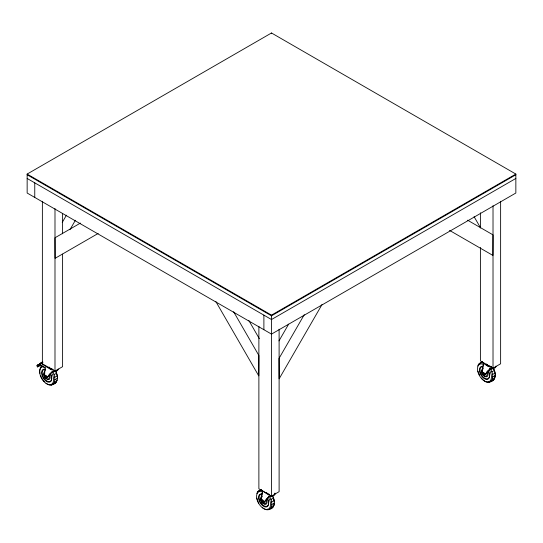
<?xml version="1.0" encoding="UTF-8"?>
<svg xmlns="http://www.w3.org/2000/svg" width="543" height="543" viewBox="0 0 543 543"><rect width="100%" height="100%" fill="white"/><g stroke="black" fill="none" stroke-linecap="round" stroke-linejoin="round"><path stroke-width="0.81" d="M45.958 383.175C55.176 390.505 57.239 376.17 51.89 371.059M52.671 384.675C58.624 382.971 58.203 375.675 55.529 371.378M263.552 501.406L263.369 501.847M264.841 509.185C273.224 512.843 273.19 499.811 268.799 495.834M269.579 509.443C275.532 507.739 275.111 500.442 272.437 496.153M481.288 377.976C490.261 389.161 496.825 376.516 489.718 368.283M490.499 381.899C496.451 380.195 496.024 372.898 493.349 368.602M49.786 374.208L46.773 377.88A2.023 1.167 60 0 1 44.981 377.548A2.023 1.167 60 0 1 44.153 375.111L45.232 368.059L40.141 365.113L40.447 363.118L42.463 361.957M44.465 374.928L44.825 372.573A3.631 2.097 60 0 0 44.166 375.037M45.069 371.012L45.307 369.444M266.694 498.976L263.681 502.648A2.023 1.167 60 0 1 261.889 502.316A2.023 1.167 60 0 1 261.061 499.879L262.445 490.831L267.054 493.865L269.172 494.571M261.984 495.739L261.74 497.32A3.631 2.097 60 0 0 261.332 500.673M262.228 494.15L262.588 491.775M487.614 371.432L484.594 375.104A2.023 1.167 60 0 1 482.808 374.772A2.023 1.167 60 0 1 481.974 372.335L483.365 363.287L487.974 366.315L490.091 367.02A4.724 2.729 0 0 0 491.313 367.116M483.019 367.401L482.659 369.776A3.631 2.097 60 0 0 482.252 373.122M483.263 365.812L483.508 364.231M484.105 374.31L483.487 372.912A3.448 1.161 -44.7 0 0 483.066 373.699A3.448 1.161 -44.7 0 0 482.917 374.331A1.154 0.665 60 0 0 483.969 374.392L484.105 374.31A1.134 0.658 60 0 0 483.603 372.817L482.917 374.331A1.134 0.658 60 0 1 482.435 372.858L484.098 374.303L483.06 374.249A1.134 0.658 60 0 1 482.578 372.776M262.961 500.354L262.961 500.157A1.127 0.652 60 0 0 262.758 500.008M40.42 367.665L39.646 370.917L39.91 373.346M256.819 493.56L257.586 491.87L260.701 489.65M477.738 366.009L478.498 364.326L482.259 361.733L481.044 362.86M62.228 222.467L66.436 215.171M69.925 229.737L75.402 220.248M278.973 340.916L288.659 324.144M304.27 314.675L279.007 358.441L279.109 378.865L322.101 304.406M267.054 498.555L269.287 496.153A4.269 2.464 0 0 0 271.5 496.153M492.413 368.609A4.269 2.464 0 0 1 490.207 368.609L490.091 368.86A4.724 2.729 0 0 0 496.03 366.226M50.465 373.367L46.773 377.88M488.293 370.591L484.594 375.104M263.681 502.648L269.287 496.153M50.146 373.788L51.347 372.396M487.974 371.012L489.175 369.627M51.123 372.722L52.264 371.636A4.724 2.729 0 0 0 58.203 369.002M488.951 369.946L490.207 368.609M41.886 365.982L40.671 367.102L41.947 366.369M40.474 364.061L37.589 365.256L42.897 362.167M41.363 363.077L42.483 362.337M27.15 174.065L271.5 32.987L515.85 174.065L515.85 193.03L271.5 334.101L27.15 193.03L27.15 174.065L271.5 315.137L515.85 174.065M80.425 223.085L54.992 237.773L55.094 258.319L98.181 233.442M37.935 364.971L42.741 362.106M41.77 365.446A14.166 8.179 60 0 0 37.576 366.946L36.904 365.778L40.711 363.579M37.576 366.946L40.752 365.113M44.75 375.552L44.614 375.634A1.134 0.658 60 0 0 45.096 377.107A1.154 0.665 60 0 0 46.141 377.168L45.795 375.613A1.154 0.665 60 0 0 44.75 375.552L46.27 377.08L45.232 377.025A1.134 0.658 60 0 1 44.886 376.55M52.678 372.22L54.585 371.113M42.374 201.304L42.374 363.783L54.992 371.066L62.601 366.674L62.601 254.124M53.893 374.745L56.431 373.272M54.653 377.31L57.198 375.837M54.911 379.74L57.456 378.267M54.653 381.872L57.191 380.399M51.09 385.163L52.997 384.057M53.886 383.555L56.431 382.082M515.85 174.758L271.5 315.829L27.15 174.758M515.85 178.457L271.5 319.535L27.15 178.457M257.586 491.87L260.124 490.404M258.794 490.75L261.651 489.528M478.498 364.326L480.406 363.226M479.713 363.206L482.564 361.984M261.061 499.879L261.373 499.696A2.023 1.167 60 0 0 261.516 501.033M481.974 372.335L482.293 372.152A2.023 1.167 60 0 0 482.435 373.489M261.658 500.327L261.522 500.402A1.134 0.658 60 0 0 262.004 501.875A1.154 0.665 60 0 0 263.05 501.936L262.71 500.381A1.154 0.665 60 0 0 261.658 500.32A1.134 0.658 60 0 0 262.14 501.793L263.185 501.854L261.658 500.327A1.134 0.658 60 0 1 262.622 500.307M269.586 496.988L271.493 495.888M490.505 369.444L492.413 368.344M258.882 326.309L258.882 488.781L271.5 496.071L279.109 491.673L279.109 329.201M480.399 247.499L480.399 360.891L493.017 368.174L500.626 363.783L500.626 201.304M270.801 499.512L273.346 498.046M491.714 371.969L494.259 370.502M271.561 502.078L274.106 500.612M492.481 374.534L495.019 373.061M271.819 504.508L274.364 503.042M492.739 376.964L495.284 375.491M271.561 506.639L274.1 505.166M492.474 379.095L495.019 377.623M267.047 509.477L267.685 509.11M487.967 381.933L488.598 381.566M270.794 508.323L273.339 506.857M488.917 382.387L490.824 381.288M491.714 380.779L494.259 379.306M53.635 383.691L55.216 383.209M491.463 380.915L493.044 380.433M270.543 508.465L272.124 507.976M481.295 362.717L483.134 362.9M260.375 490.261L262.215 490.444M51.524 369.125L52.366 369.328M269.138 496.397L269.172 496.404A4.724 2.729 0 0 0 274.955 493.064M467.584 220.193L493.017 234.881L492.908 255.427L449.523 230.375M40.447 363.118L50.146 369.091L52.264 369.797A4.724 2.729 0 0 0 53.485 369.892M41.913 365.772L45.544 367.876M262.208 507.467L264.183 508.906M484.071 372.81L483.881 372.613A1.127 0.652 60 0 0 483.677 372.457M262.649 500.341C263.701 500.917 263.111 503.022 262.045 501.671M45.734 375.573C46.807 376.163 46.175 378.22 45.13 376.903M43.46 380.752L44.383 381.722M41.879 378.437L43.067 380.175M474.08 216.657L480.399 227.598M248.809 320.458L259.337 338.696M233.612 311.73L258.882 355.489L258.773 375.912L215.788 301.453M479.707 375.661L477.921 371.215M257.877 501.311L258.787 503.205M40.671 375.912L41.58 377.806M484.363 373.319L484.465 373.794M256.819 498.114L257.579 500.68M49.569 367.163L49.671 367.625M493.017 205.702L493.017 368.174M480.399 212.802L480.399 228.033M271.5 32.987L271.5 33.686M271.5 315.137L271.5 496.071M263.891 315.137L263.891 329.71M62.601 213.508L62.601 233.816M54.992 208.593L54.992 371.066M34.759 182.855L34.759 197.421M264 502.465A2.023 1.167 60 0 1 262.758 502.574M262.384 502.302A2.023 1.167 60 0 1 261.746 501.508A3.631 2.097 60 0 0 265.12 503.734A3.631 2.097 60 0 0 265.785 500.279M262.574 500.442A1.154 0.665 60 0 0 261.529 500.381A3.502 2.593 21.3 0 0 263.05 501.936A1.134 0.658 60 0 0 262.547 500.442M274.663 493.77A4.269 2.464 0 0 1 274.514 494.408M267 493.064A3.916 2.26 0 0 1 266.606 492.521M268.5 497.612A9.889 5.708 60 0 1 267.563 509.395A9.889 5.708 60 0 1 257.212 500.212A9.889 5.708 60 0 1 261.746 491.619M266.627 500.035A4.493 2.593 60 0 1 265.805 504.311A4.493 2.593 60 0 1 261.624 501.576M261.115 500.524A4.493 2.593 60 0 1 262.283 496.187M272.919 496.553A9.889 5.708 60 0 1 274.337 501.589M274.127 504.257A9.889 5.708 60 0 1 273.421 505.798M267.149 498.393A7.195 4.154 60 0 1 266.47 506.965A7.195 4.154 60 0 1 258.943 500.279A7.195 4.154 60 0 1 262.242 494.028M268.642 503.035A6.747 3.896 60 0 1 261.482 503.673A6.747 3.896 60 0 1 261.488 494.137M267.523 498.854A6.747 3.896 60 0 1 268.48 501.522M269.172 494.198A4.724 2.729 0 0 1 266.308 492.929M484.913 374.921A2.023 1.167 60 0 1 483.677 375.03M482.958 374.392A2.023 1.167 60 0 1 482.666 373.964M482.442 372.831A1.154 0.665 60 0 1 483.494 372.892A1.154 0.665 60 0 0 482.435 372.858A3.502 2.593 21.3 0 0 483.969 374.385M495.576 366.226A4.269 2.464 0 0 1 495.433 366.864M491.313 366.654A3.916 2.26 0 0 1 490.295 366.573L489.352 366.349A3.916 2.26 0 0 1 487.526 364.977M489.419 370.068A9.889 5.708 60 0 1 488.476 381.851A9.889 5.708 60 0 1 478.132 372.668A9.889 5.708 60 0 1 482.666 364.075M487.037 371.439A4.493 2.593 60 0 1 487.309 376.428A4.493 2.593 60 0 1 483.195 374.996M482.537 374.032A4.493 2.593 60 0 1 483.202 368.636M493.838 369.009A9.889 5.708 60 0 1 494.863 371.758M495.046 372.532A9.889 5.708 60 0 1 495.04 376.713M488.069 370.849A7.195 4.154 60 0 1 487.383 379.414A7.195 4.154 60 0 1 479.856 372.736A7.195 4.154 60 0 1 483.155 366.484M488.164 370.794A6.747 3.896 60 0 1 487.852 378.722A6.747 3.896 60 0 1 480.881 373.638A6.747 3.896 60 0 1 482.408 366.586M486.704 372.729A3.631 2.097 60 0 1 486.514 375.912A3.631 2.097 60 0 1 483.806 375.41M491.313 366.376A4.724 2.729 0 0 1 486.752 364.36M491.313 366.749A4.724 2.729 0 0 1 486.589 364.02M47.085 377.697A2.023 1.167 60 0 1 45.13 377.168M44.838 376.733A2.023 1.167 60 0 1 44.607 376.265M44.777 376.279A1.134 0.658 60 0 1 44.886 375.356A1.134 0.658 60 0 1 45.714 375.532M57.606 369.64A4.269 2.464 0 0 1 56.499 370.747M55.617 371.134A4.269 2.464 0 0 1 54.592 371.385M50.716 368.765A3.916 2.26 0 0 1 49.698 367.747M36.904 365.778A14.016 8.091 60 0 1 40.603 364.251M41.675 362.894A14.016 8.091 60 0 1 42.028 362.615M42.402 362.364A14.016 8.091 60 0 1 42.795 362.161M51.592 372.844A9.889 5.708 60 0 1 51.137 384.478A9.889 5.708 60 0 1 40.915 377.012A9.889 5.708 60 0 1 43.148 366.681M49.209 374.215A4.493 2.593 60 0 1 49.481 379.204A4.493 2.593 60 0 1 45.368 377.772M44.207 375.756A4.493 2.593 60 0 1 44.716 371.616M55.719 371.208A9.889 5.708 60 0 1 56.52 372.96M56.798 373.74A9.889 5.708 60 0 1 57.219 375.308M57.348 376.068A9.889 5.708 60 0 1 57.348 378.878M48.877 375.505A3.631 2.097 60 0 1 48.463 378.851A3.631 2.097 60 0 1 45.361 377.528M44.831 376.754A3.631 2.097 60 0 1 44.424 375.899M50.241 373.625A7.195 4.154 60 0 1 49.562 382.191A7.195 4.154 60 0 1 42.035 375.512A7.195 4.154 60 0 1 45.334 369.26M50.336 373.57A6.747 3.896 60 0 1 50.024 381.498A6.747 3.896 60 0 1 43.053 376.408A6.747 3.896 60 0 1 44.58 369.362M52.264 369.064A4.724 2.729 0 0 1 48.924 367.136M52.264 369.43A4.724 2.729 0 0 1 48.924 367.502M484.152 374.018L483.752 374.589L482.958 374.127A1.127 0.652 60 0 1 482.591 372.878L482.666 372.702A1.127 0.652 60 0 1 483.562 372.797L484.152 374.018M45.795 375.613L45.096 377.107A3.448 1.161 -44.7 0 1 45.66 375.688L45.795 375.613M262.71 500.381L262.004 501.875A3.448 1.161 -44.7 0 1 262.568 500.456L262.71 500.381M45.666 375.668A1.154 0.665 60 0 0 44.621 375.607A3.502 2.593 21.3 0 0 45.239 376.475A3.502 2.593 21.3 0 0 46.141 377.161A1.134 0.658 60 0 0 45.639 375.675"/></g></svg>
